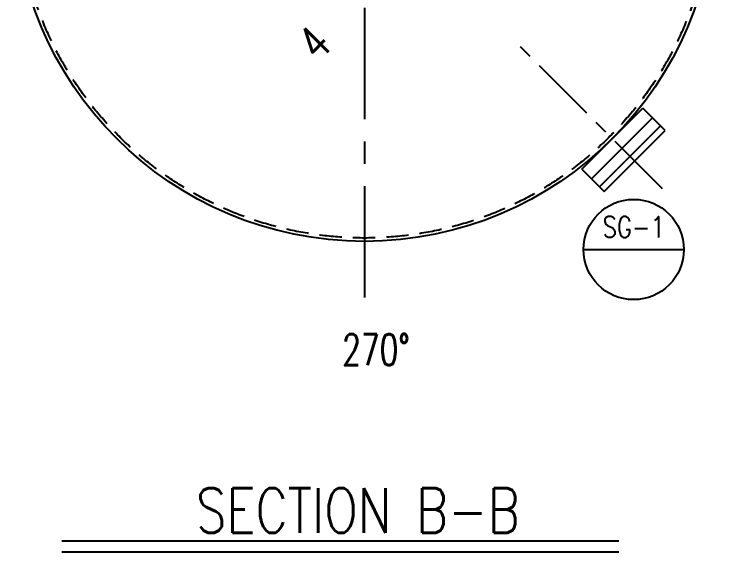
# Model space of a CAD drawing. Extents: x 0 to 36769, y -42 to 11490.
# Drawn here: x 3227 to 4485, y 8756 to 9722 of the extents above; entities that cross this region are included whole.
import ezdxf
from ezdxf.enums import TextEntityAlignment as Align

# ---------------------------------------------------------------- set-up
doc = ezdxf.new("R2010")
doc.units = 0
doc.header["$LTSCALE"] = 160
doc.header["$MEASUREMENT"] = 0
doc.linetypes.add('CENTER', pattern=[2, 1.25, -0.25, 0.25, -0.25])
doc.linetypes.add('HIDDEN', pattern=[0.375, 0.25, -0.125])
doc.layers.get('0').update_dxf_attribs({"linetype": 'CONTINUOUS'})
for name, color, linetype in [('EQI', 3, 'CONTINUOUS'), ('TEXT', 7, 'CONTINUOUS'), ('機器', 3, 'CONTINUOUS')]:
    doc.layers.add(name, color=color, linetype=linetype)
doc.styles.add('DIM', font='ROMANS', dxfattribs={"width": 0.7, "bigfont": 'EXTFONT.shx'})
doc.styles.add('ROMANSEXTFONT', font='romans.shx', dxfattribs={"width": 0.8, "bigfont": 'extfont.shx'})

msp = doc.modelspace()

# ---------------------------------------------------------------- linework, layer by layer
at = {"layer": 'EQI', "color": 1, "linetype": 'CENTER', "ltscale": 0.6}
msp.add_line((4391.08704, 9408.37117), (4121.55992, 9677.89828), dxfattribs=at)
at = {"layer": 'EQI'}
for p, q in [((4246.37572, 9443.48093), (4355.97685, 9553.08291)), ((4396.19324, 9512.86652), (4355.97685, 9553.08291)), ((4263.96427, 9425.89238), (4373.56582, 9535.49394)), ((4278.10641, 9411.75025), (4387.70796, 9521.3518)), ((4286.59169, 9403.26497), (4396.19324, 9512.86652)), ((4246.37572, 9443.48093), (4286.59169, 9403.26497))]:
    msp.add_line(p, q, dxfattribs=at)
at = {"layer": 'TEXT', "color": 7}
for p, q in [((4249.53334, 9299.31599), (4429.53334, 9299.31599)), ((3312.93994, 8776.46274), (4312.93994, 8776.46274)), ((3312.93994, 8756.46274), (4312.93994, 8756.46274))]:
    msp.add_line(p, q, dxfattribs=at)
msp.add_circle((4339.53334, 9299.31599), 90, dxfattribs=at)
at = {"layer": '機器', "color": 1, "linetype": 'CENTER'}
msp.add_line((3856.18295, 10693.27525), (3856.18295, 9193.27525), dxfattribs=at)
at = {"layer": '機器'}
msp.add_circle((3856.18295, 9943.27525), 629.31561, dxfattribs=at)
at = {"layer": '機器', "color": 6, "linetype": 'HIDDEN'}
msp.add_circle((3856.18295, 9943.27525), 623.31561, dxfattribs=at)

# ---------------------------------------------------------------- texts
at = {"color": 2, "style": 'ROMANSEXTFONT', "width": 0.8}
msp.add_text('4', height=60, rotation=45, dxfattribs=at).set_placement((3765.8799, 9670.23721), align=Align.MIDDLE)
at = {"layer": 'TEXT', "color": 2, "style": 'ROMANSEXTFONT', "width": 0.8}
for s, height, p in [('SG-1', 37.5, (4339.53334, 9339.81599)), ('SECTION B-B', 80, (3844.26652, 8830.96806))]:
    msp.add_text(s, height=height, dxfattribs=at).set_placement(p, align=Align.MIDDLE)
at = {"layer": '機器', "color": 2, "style": 'DIM', "width": 0.7}
msp.add_text('270%%d', height=56, dxfattribs=at).set_placement((3816.23927, 9091.66238))

doc.saveas('drawing.dxf')
